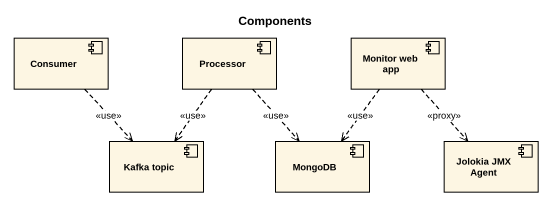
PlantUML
@startuml
title Components
component Consumer
component Processor
component "Monitor web app" as Monitor_web_app
component "Kafka topic" as Kafka_topic
component MongoDB
component "Jolokia JMX Agent" as Jolokia_JMX_Agent
Consumer ..> Kafka_topic : <<use>>
Processor ..> Kafka_topic : <<use>>
Processor ..> MongoDB : <<use>>
Monitor_web_app ..> MongoDB : <<use>>
Monitor_web_app ..> Jolokia_JMX_Agent : <<proxy>>
@enduml
